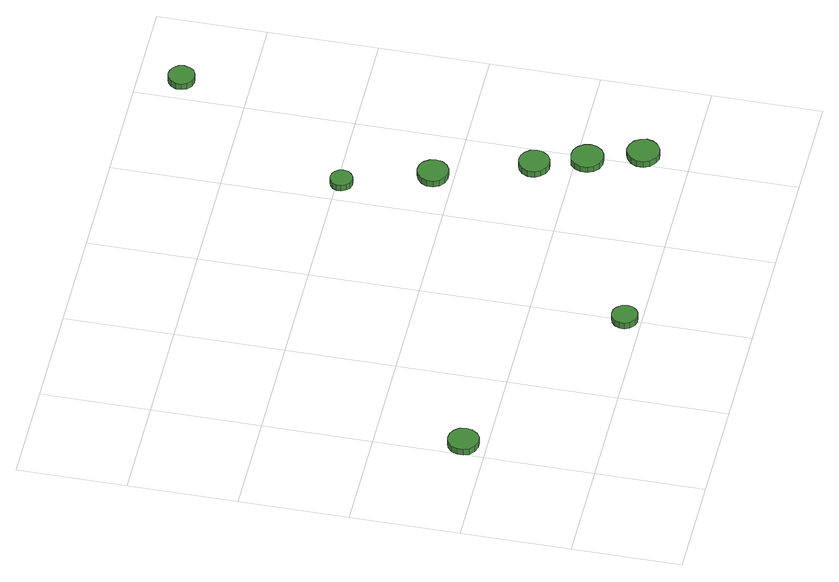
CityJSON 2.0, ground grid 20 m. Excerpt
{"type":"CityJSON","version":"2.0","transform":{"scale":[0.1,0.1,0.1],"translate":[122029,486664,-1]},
"CityObjects":{
"tree1":{"type":"SolitaryVegetationObject","attributes":{"function":"something"},"geometry":[{"type":"MultiSurface","lod":"1","boundaries":[[[0,1,2,3,4,5,6,7,8,9,10,11,12,13,14]],[[15,16,17,18,19,20,21,22,23,24,25,26,27,28,29]],[[0,29,28,1]],[[1,28,27,2]],[[2,27,26,3]],[[3,26,25,4]],[[4,25,24,5]],[[5,24,23,6]],[[6,23,22,7]],[[7,22,21,8]],[[8,21,20,9]],[[9,20,19,10]],[[10,19,18,11]],[[11,18,17,12]],[[12,17,16,13]],[[13,16,15,14]],[[14,15,29,0]]]}]},
"tree2":{"type":"SolitaryVegetationObject","attributes":{"function":"something"},"geometry":[{"type":"MultiSurface","lod":"1","boundaries":[[[30,31,32,33,34,35,36,37,38,39,40,41,42,43,44]],[[45,46,47,48,49,50,51,52,53,54,55,56,57,58,59]],[[30,59,58,31]],[[31,58,57,32]],[[32,57,56,33]],[[33,56,55,34]],[[34,55,54,35]],[[35,54,53,36]],[[36,53,52,37]],[[37,52,51,38]],[[38,51,50,39]],[[39,50,49,40]],[[40,49,48,41]],[[41,48,47,42]],[[42,47,46,43]],[[43,46,45,44]],[[44,45,59,30]]]}]},
"tree3":{"type":"SolitaryVegetationObject","attributes":{"function":"something"},"geometry":[{"type":"MultiSurface","lod":"1","boundaries":[[[60,61,62,63,64,65,66,67,68,69,70,71,72,73,74]],[[75,76,77,78,79,80,81,82,83,84,85,86,87,88,89]],[[60,89,88,61]],[[61,88,87,62]],[[62,87,86,63]],[[63,86,85,64]],[[64,85,84,65]],[[65,84,83,66]],[[66,83,82,67]],[[67,82,81,68]],[[68,81,80,69]],[[69,80,79,70]],[[70,79,78,71]],[[71,78,77,72]],[[72,77,76,73]],[[73,76,75,74]],[[74,75,89,60]]]}]},
"tree4":{"type":"SolitaryVegetationObject","attributes":{"function":"something"},"geometry":[{"type":"MultiSurface","lod":"1","boundaries":[[[90,91,92,93,94,95,96,97,98,99,100,101,102,103,104]],[[105,106,107,108,109,110,111,112,113,114,115,116,117,118,119]],[[90,119,118,91]],[[91,118,117,92]],[[92,117,116,93]],[[93,116,115,94]],[[94,115,114,95]],[[95,114,113,96]],[[96,113,112,97]],[[97,112,111,98]],[[98,111,110,99]],[[99,110,109,100]],[[100,109,108,101]],[[101,108,107,102]],[[102,107,106,103]],[[103,106,105,104]],[[104,105,119,90]]]}]},
"tree5":{"type":"SolitaryVegetationObject","attributes":{"function":"something"},"geometry":[{"type":"MultiSurface","lod":"1","boundaries":[[[120,121,122,123,124,125,126,127,128,129,130,131,132,133,134]],[[135,136,137,138,139,140,141,142,143,144,145,146,147,148,149]],[[120,149,148,121]],[[121,148,147,122]],[[122,147,146,123]],[[123,146,145,124]],[[124,145,144,125]],[[125,144,143,126]],[[126,143,142,127]],[[127,142,141,128]],[[128,141,140,129]],[[129,140,139,130]],[[130,139,138,131]],[[131,138,137,132]],[[132,137,136,133]],[[133,136,135,134]],[[134,135,149,120]]]}]},
"tree6":{"type":"SolitaryVegetationObject","attributes":{"function":"something"},"geometry":[{"type":"MultiSurface","lod":"1","boundaries":[[[150,151,152,153,154,155,156,157,158,159,160,161,162,163,164]],[[165,166,167,168,169,170,171,172,173,174,175,176,177,178,179]],[[150,179,178,151]],[[151,178,177,152]],[[152,177,176,153]],[[153,176,175,154]],[[154,175,174,155]],[[155,174,173,156]],[[156,173,172,157]],[[157,172,171,158]],[[158,171,170,159]],[[159,170,169,160]],[[160,169,168,161]],[[161,168,167,162]],[[162,167,166,163]],[[163,166,165,164]],[[164,165,179,150]]]}]},
"tree7":{"type":"SolitaryVegetationObject","attributes":{"function":"something"},"geometry":[{"type":"MultiSurface","lod":"1","boundaries":[[[180,181,182,183,184,185,186,187,188,189,190,191,192,193,194]],[[195,196,197,198,199,200,201,202,203,204,205,206,207,208,209]],[[180,209,208,181]],[[181,208,207,182]],[[182,207,206,183]],[[183,206,205,184]],[[184,205,204,185]],[[185,204,203,186]],[[186,203,202,187]],[[187,202,201,188]],[[188,201,200,189]],[[189,200,199,190]],[[190,199,198,191]],[[191,198,197,192]],[[192,197,196,193]],[[193,196,195,194]],[[194,195,209,180]]]}]},
"tree8":{"type":"SolitaryVegetationObject","attributes":{"function":"something"},"geometry":[{"type":"MultiSurface","lod":"1","boundaries":[[[210,211,212,213,214,215,216,217,218,219,220,221,222,223,224]],[[225,226,227,228,229,230,231,232,233,234,235,236,237,238,239]],[[210,239,238,211]],[[211,238,237,212]],[[212,237,236,213]],[[213,236,235,214]],[[214,235,234,215]],[[215,234,233,216]],[[216,233,232,217]],[[217,232,231,218]],[[218,231,230,219]],[[219,230,229,220]],[[220,229,228,221]],[[221,228,227,222]],[[222,227,226,223]],[[223,226,225,224]],[[224,225,239,210]]]}]}
},
"vertices":[
[56,243,22],[54,255,22],[47,264,22],[37,270,22],[25,271,22],[14,268,22],[5,260,22],[1,249,22],[1,237,22],[5,227,22],[14,219,22],[25,215,22],[37,216,22],[47,222,22],[54,232,22],[54,232,9],[47,222,9],[37,216,9],[25,215,9],[14,219,9],[5,227,9],[1,237,9],[1,249,9],[5,260,9],[14,268,9],[25,271,9],[37,270,9],[47,264,9],[54,255,9],[56,243,9],
[423,30,25],[421,40,25],[415,48,25],[407,53,25],[397,54,25],[388,51,25],[380,44,25],[376,35,25],[376,26,25],[380,17,25],[388,10,25],[397,7,25],[407,8,25],[415,13,25],[421,21,25],[421,21,12],[415,13,12],[407,8,12],[397,7,12],[388,10,12],[380,17,12],[376,26,12],[376,35,12],[380,44,12],[388,51,12],[397,54,12],[407,53,12],[415,48,12],[421,40,12],[423,30,12],
[661,592,27],[659,600,27],[654,607,27],[646,611,27],[638,612,27],[630,609,27],[624,604,27],[620,596,27],[620,588,27],[624,580,27],[630,574,27],[638,571,27],[646,572,27],[654,577,27],[659,583,27],[659,583,14],[654,577,14],[646,572,14],[638,571,14],[630,574,14],[624,580,14],[620,588,14],[620,596,14],[624,604,14],[630,609,14],[638,612,14],[646,611,14],[654,607,14],[659,600,14],[661,592,14],
[721,438,26],[719,449,26],[712,459,26],[702,465,26],[690,466,26],[679,462,26],[670,454,26],[665,444,26],[665,432,26],[670,421,26],[679,413,26],[690,410,26],[702,411,26],[712,417,26],[719,426,26],[719,426,13],[712,417,13],[702,411,13],[690,410,13],[679,413,13],[670,421,13],[665,432,13],[665,444,13],[670,454,13],[679,462,13],[690,466,13],[702,465,13],[712,459,13],[719,449,13],[721,438,13],
[781,268,27],[779,280,27],[772,289,27],[762,295,27],[750,296,27],[739,293,27],[730,285,27],[725,274,27],[725,262,27],[730,252,27],[739,244,27],[750,240,27],[762,242,27],[772,247,27],[779,257,27],[779,257,14],[772,247,14],[762,242,14],[750,240,14],[739,244,14],[730,252,14],[725,262,14],[725,274,14],[730,285,14],[739,293,14],[750,296,14],[762,295,14],[772,289,14],[779,280,14],[781,268,14],
[815,179,27],[812,191,27],[805,201,27],[794,207,27],[782,208,27],[770,205,27],[761,196,27],[756,185,27],[756,173,27],[761,162,27],[770,154,27],[782,150,27],[794,151,27],[805,157,27],[812,167,27],[812,167,14],[805,157,14],[794,151,14],[782,150,14],[770,154,14],[761,162,14],[756,173,14],[756,185,14],[761,196,14],[770,205,14],[782,208,14],[794,207,14],[805,201,14],[812,191,14],[815,179,14],
[849,85,27],[846,97,27],[839,107,27],[828,113,27],[816,115,27],[805,111,27],[795,103,27],[790,92,27],[790,79,27],[795,68,27],[805,60,27],[816,56,27],[828,57,27],[839,64,27],[846,73,27],[846,73,14],[839,64,14],[828,57,14],[816,56,14],[805,60,14],[795,68,14],[790,79,14],[790,92,14],[795,103,14],[805,111,14],[816,115,14],[828,113,14],[839,107,14],[846,97,14],[849,85,14],
[866,922,28],[864,932,28],[858,940,28],[849,945,28],[839,946,28],[830,943,28],[822,936,28],[818,927,28],[818,917,28],[822,908,28],[830,901,28],[839,898,28],[849,899,28],[858,904,28],[864,912,28],[864,912,15],[858,904,15],[849,899,15],[839,898,15],[830,901,15],[822,908,15],[818,917,15],[818,927,15],[822,936,15],[830,943,15],[839,946,15],[849,945,15],[858,940,15],[864,932,15],[866,922,15]
]}
